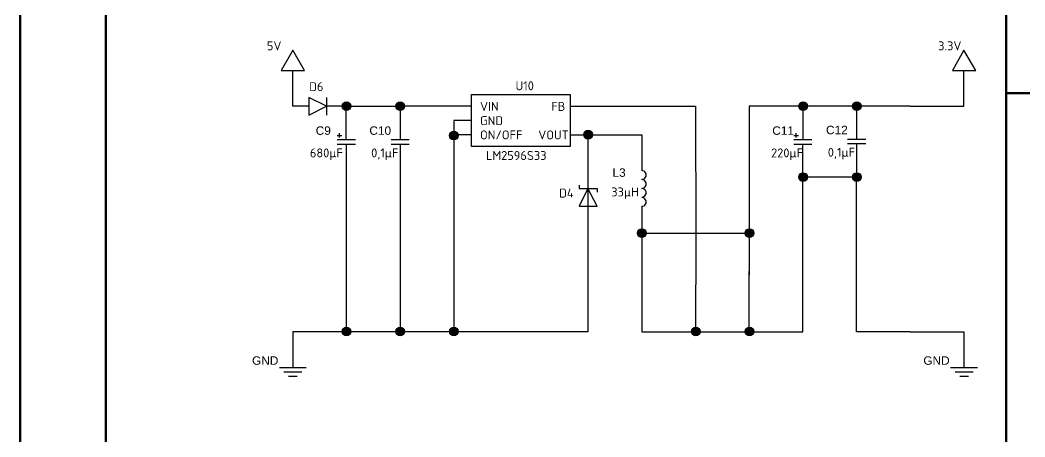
# Model space of a CAD drawing. Header units: inches. Extents: x 0 to 954, y 0 to 618.
# Drawn here: x 0 to 140.3, y 111.6 to 169.8 of the extents above; entities that cross this region are included whole.
import ezdxf

# ---------------------------------------------------------------- set-up
doc = ezdxf.new("R2010")
doc.units = ezdxf.units.IN
doc.header["$MEASUREMENT"] = 0
for name, color, linetype in [('PDF_Geometry', 7, 'Continuous'), ('PDF_Solid Fills', 7, 'Continuous'), ('PDF_Text', 7, 'Continuous')]:
    doc.layers.add(name, color=color, linetype=linetype)
doc.styles.add('PDF Arial', font='arial.ttf')
doc.styles.add('PDF ISOCPEUR', font='isocpeur.ttf')

msp = doc.modelspace()

# ---------------------------------------------------------------- linework, layer by layer
msp.add_line((42.8, 159.03), (42.8, 156.53))
at = {"layer": 'PDF_Geometry', "lineweight": 50}
for p, q in [((137.7, 109.93), (137.7, 291.94)), ((137.7, 159.64), (414.97, 159.64))]:
    msp.add_line(p, q, dxfattribs=at)
at = {"layer": 'PDF_Geometry', "lineweight": 25}
for p, q in [((116.8, 126.28), (116.8, 147.87)), ((124.29, 126.28), (116.8, 126.28))]:
    msp.add_line(p, q, dxfattribs=at)
at = {"layer": 'PDF_Geometry', "lineweight": 50}
for points in [[(0, 0), (419.96, 0), (419.96, 296.94), (0, 296.94)], [(11.98, 5), (414.97, 5), (414.97, 291.94), (11.98, 291.94)]]:
    msp.add_lwpolyline(points, close=True, dxfattribs=at)
at = {"layer": 'PDF_Geometry', "lineweight": 25}
for points in [[(36.45, 162.77), (39.71, 162.77), (38.06, 165.61)], [(130.18, 162.77), (133.44, 162.77), (131.79, 165.61)], [(40.3, 159.03), (40.3, 156.53), (42.8, 157.8)], [(63.04, 159.43), (76.8, 159.43), (76.8, 152.15), (63.04, 152.15)], [(78.07, 143.81), (80.56, 143.81), (79.29, 146.3)]]:
    msp.add_lwpolyline(points, close=True, dxfattribs=at)
for points in [[(38.06, 157.78), (38.06, 160.27), (38.06, 162.77)], [(124.29, 157.78), (131.79, 157.78), (131.79, 160.27), (131.79, 162.77)], [(40.3, 157.78), (38.06, 157.78)], [(45.55, 157.78), (42.76, 157.78)], [(45.55, 153.12), (45.55, 155.28), (45.55, 157.78), (53.05, 157.78), (53.05, 155.28), (53.05, 153.12)], [(63.04, 157.78), (60.54, 157.78), (53.05, 157.78)], [(76.8, 157.78), (79.29, 157.78), (81.79, 157.78), (91.78, 157.78), (94.32, 157.78), (94.34, 139.45)], [(124.29, 157.78), (124.29, 157.78), (124.29, 157.78), (101.82, 157.78), (101.82, 140.04)], [(109.31, 157.78), (109.31, 155.28), (109.31, 153.12)], [(116.8, 157.78), (116.8, 155.36), (116.8, 153.2)], [(63.04, 155.79), (60.54, 155.79), (60.54, 147.79), (60.54, 126.28)], [(76.8, 153.8), (79.29, 153.8), (79.29, 147.53), (79.29, 146.3), (79.29, 142.54), (79.29, 140.04), (79.29, 126.28), (38.06, 126.28)], [(44.28, 153.71), (44.92, 153.71)], [(44.28, 153.12), (46.82, 153.12)], [(44.62, 153.42), (44.62, 154.05)], [(51.82, 153.12), (54.32, 153.12)], [(63.04, 153.8), (60.54, 153.8)], [(79.29, 153.8), (86.79, 153.8), (86.79, 151.3), (86.79, 148.8)], [(108.04, 153.71), (108.67, 153.71)], [(108.04, 153.12), (110.54, 153.12)], [(108.38, 153.42), (108.38, 154.05)], [(115.53, 153.2), (118.07, 153.2)], [(44.28, 152.49), (46.82, 152.49)], [(45.55, 152.49), (45.55, 150.28), (45.55, 147.79), (45.55, 126.28)], [(51.82, 152.49), (54.32, 152.49)], [(53.05, 152.49), (53.05, 150.28), (53.05, 147.79), (53.05, 126.28)], [(108.04, 152.49), (110.54, 152.49)], [(116.8, 152.57), (116.8, 150.37), (116.8, 147.87), (109.31, 147.87)], [(109.31, 131.28), (109.31, 138.77), (109.31, 150.28), (109.31, 152.49)], [(115.53, 152.57), (118.07, 152.57)], [(78.07, 146.77), (78.07, 146.3), (80.56, 146.3), (80.56, 145.8)], [(86.79, 143.81), (86.79, 141.31), (86.79, 138.77), (86.79, 131.28)], [(86.79, 140.04), (101.82, 140.04), (101.82, 137.54), (101.82, 134.17)], [(94.34, 139.45), (94.32, 126.28)], [(86.79, 131.28), (86.79, 128.78), (86.79, 126.28), (101.82, 126.28), (101.82, 132.55), (101.82, 134.75)], [(101.82, 126.28), (109.31, 126.28), (109.31, 128.78), (109.31, 131.28)], [(38.06, 126.28), (38.06, 123.78), (38.06, 121.28)], [(124.29, 126.28), (131.79, 126.28), (131.79, 123.78), (131.79, 121.28)], [(36.2, 121.28), (39.96, 121.28)], [(129.93, 121.28), (133.69, 121.28)], [(36.83, 120.65), (39.33, 120.65)], [(37.47, 120.06), (38.69, 120.06)], [(130.56, 120.65), (133.06, 120.65)], [(131.2, 120.06), (132.42, 120.06)]]:
    msp.add_lwpolyline(points, dxfattribs=at)
at = {"layer": 'PDF_Geometry', "lineweight": 0}
for points in [[(79.29, 154.39), (79.21, 154.39), (79.29, 154.39)], [(60.54, 154.26), (60.45, 154.26), (60.54, 154.26)]]:
    msp.add_lwpolyline(points, dxfattribs=at)
at = {"layer": 'PDF_Geometry', "lineweight": 25}
msp.add_lwpolyline([(86.81, 145.08, 1.000005), (86.81, 146.3, 1.000005), (86.81, 147.53)], format="xyb", dxfattribs=at)
for centre in [(45.57, 157.8), (53.07, 157.8), (109.33, 157.8), (116.82, 157.8), (79.31, 153.82), (60.56, 153.69), (109.33, 147.89), (116.82, 147.89), (86.81, 140.06), (101.84, 140.06), (45.57, 126.3), (53.07, 126.3), (60.56, 126.3), (94.34, 126.3), (101.84, 126.3)]:
    msp.add_circle(centre, 0.614, dxfattribs=at)
for centre in [(86.81, 148.19), (86.81, 144.42)]:
    msp.add_arc(centre, 0.614, 269.9997, 90.0003, dxfattribs=at)
at = {"layer": 'PDF_Solid Fills', "transparency": 33554559}
for points in [[(44.96, 157.99), (45.55, 157.9), (44.92, 157.9)], [(45.55, 157.9), (44.92, 157.9), (45.55, 157.78)], [(44.92, 157.9), (45.55, 157.78), (44.92, 157.78)], [(46.19, 157.78), (44.92, 157.78), (46.19, 157.69)], [(44.92, 157.78), (46.19, 157.69), (44.92, 157.69)], [(46.19, 157.69), (44.92, 157.69), (46.14, 157.57)], [(44.92, 157.69), (46.14, 157.57), (44.96, 157.57)], [(45, 158.12), (45.55, 157.99), (44.96, 157.99)], [(45.55, 157.99), (44.96, 157.99), (45.55, 157.9)], [(46.14, 157.57), (44.96, 157.57), (46.1, 157.44)], [(44.96, 157.57), (46.1, 157.44), (45, 157.44)], [(45.09, 158.2), (45.55, 158.12), (45, 158.12)], [(45.55, 158.12), (45, 158.12), (45.55, 157.99)], [(46.1, 157.44), (45, 157.44), (46.02, 157.35)], [(45, 157.44), (46.02, 157.35), (45.09, 157.35)], [(45.17, 158.29), (45.55, 158.2), (45.09, 158.2)], [(45.55, 158.2), (45.09, 158.2), (45.55, 158.12)], [(46.02, 157.35), (45.09, 157.35), (45.93, 157.27)], [(45.09, 157.35), (45.93, 157.27), (45.17, 157.27)], [(45.26, 158.33), (45.55, 158.29), (45.17, 158.29)], [(45.55, 158.29), (45.17, 158.29), (45.55, 158.2)], [(45.93, 157.27), (45.17, 157.27), (45.85, 157.23)], [(45.17, 157.27), (45.85, 157.23), (45.26, 157.23)], [(45.34, 158.37), (45.55, 158.33), (45.26, 158.33)], [(45.55, 158.33), (45.26, 158.33), (45.55, 158.29)], [(45.85, 157.23), (45.26, 157.23), (45.72, 157.18)], [(45.26, 157.23), (45.72, 157.18), (45.38, 157.18)], [(45.43, 158.41), (45.55, 158.37), (45.34, 158.37)], [(45.55, 158.37), (45.34, 158.37), (45.55, 158.33)], [(45.72, 157.18), (45.38, 157.18), (45.59, 157.18)], [(45.38, 157.18), (45.59, 157.18), (45.51, 157.18)], [(45.55, 158.41), (45.43, 158.41), (45.43, 158.41)], [(45.55, 158.41), (45.43, 158.41), (45.55, 158.37)], [(45.55, 158.41), (45.68, 158.41), (45.68, 158.41)], [(45.68, 158.41), (45.55, 158.41), (45.76, 158.37)], [(45.55, 158.41), (45.76, 158.37), (45.55, 158.37)], [(45.76, 158.37), (45.55, 158.37), (45.85, 158.33)], [(45.55, 158.37), (45.85, 158.33), (45.55, 158.33)], [(45.85, 158.33), (45.55, 158.33), (45.93, 158.29)], [(45.55, 158.33), (45.93, 158.29), (45.55, 158.29)], [(45.93, 158.29), (45.55, 158.29), (46.02, 158.2)], [(45.55, 158.29), (46.02, 158.2), (45.55, 158.2)], [(46.02, 158.2), (45.55, 158.2), (46.1, 158.12)], [(45.55, 158.2), (46.1, 158.12), (45.55, 158.12)], [(46.1, 158.12), (45.55, 158.12), (46.14, 157.99)], [(45.55, 158.12), (46.14, 157.99), (45.55, 157.99)], [(46.14, 157.99), (45.55, 157.99), (46.19, 157.9)], [(45.55, 157.99), (46.19, 157.9), (45.55, 157.9)], [(46.19, 157.9), (45.55, 157.9), (46.19, 157.78)], [(45.55, 157.9), (46.19, 157.78), (45.55, 157.78)], [(52.45, 157.9), (53.05, 157.78), (52.41, 157.78)], [(53.68, 157.78), (52.41, 157.78), (53.68, 157.69)], [(52.41, 157.78), (53.68, 157.69), (52.45, 157.69)], [(52.5, 158.12), (53.05, 157.99), (52.45, 157.99)], [(53.05, 157.99), (52.45, 157.99), (53.05, 157.9)], [(52.45, 157.99), (53.05, 157.9), (52.45, 157.9)], [(53.05, 157.9), (52.45, 157.9), (53.05, 157.78)], [(53.68, 157.69), (52.45, 157.69), (53.64, 157.57)], [(52.45, 157.69), (53.64, 157.57), (52.45, 157.57)], [(53.64, 157.57), (52.45, 157.57), (53.6, 157.44)], [(52.45, 157.57), (53.6, 157.44), (52.54, 157.44)], [(52.58, 158.2), (53.05, 158.12), (52.5, 158.12)], [(53.05, 158.12), (52.5, 158.12), (53.05, 157.99)], [(53.6, 157.44), (52.54, 157.44), (53.51, 157.35)], [(52.54, 157.44), (53.51, 157.35), (52.58, 157.35)], [(52.66, 158.29), (53.05, 158.2), (52.58, 158.2)], [(53.05, 158.2), (52.58, 158.2), (53.05, 158.12)], [(53.51, 157.35), (52.58, 157.35), (53.43, 157.27)], [(52.58, 157.35), (53.43, 157.27), (52.66, 157.27)], [(52.75, 158.33), (53.05, 158.29), (52.66, 158.29)], [(53.05, 158.29), (52.66, 158.29), (53.05, 158.2)], [(53.43, 157.27), (52.66, 157.27), (53.34, 157.23)], [(52.66, 157.27), (53.34, 157.23), (52.79, 157.23)], [(52.83, 158.37), (53.05, 158.33), (52.75, 158.33)], [(53.05, 158.33), (52.75, 158.33), (53.05, 158.29)], [(53.34, 157.23), (52.79, 157.23), (53.21, 157.18)], [(52.79, 157.23), (53.21, 157.18), (52.88, 157.18)], [(52.96, 158.41), (53.05, 158.37), (52.83, 158.37)], [(53.05, 158.37), (52.83, 158.37), (53.05, 158.33)], [(53.21, 157.18), (52.88, 157.18), (53.13, 157.18)], [(52.88, 157.18), (53.13, 157.18), (53, 157.18)], [(53.05, 158.41), (52.96, 158.41), (52.96, 158.41)], [(53.05, 158.41), (52.96, 158.41), (53.05, 158.37)], [(53.05, 158.41), (53.17, 158.41), (53.17, 158.41)], [(53.17, 158.41), (53.05, 158.41), (53.26, 158.37)], [(53.05, 158.41), (53.26, 158.37), (53.05, 158.37)], [(53.26, 158.37), (53.05, 158.37), (53.38, 158.33)], [(53.05, 158.37), (53.38, 158.33), (53.05, 158.33)], [(53.38, 158.33), (53.05, 158.33), (53.47, 158.29)], [(53.05, 158.33), (53.47, 158.29), (53.05, 158.29)], [(53.47, 158.29), (53.05, 158.29), (53.51, 158.2)], [(53.05, 158.29), (53.51, 158.2), (53.05, 158.2)], [(53.51, 158.2), (53.05, 158.2), (53.6, 158.12)], [(53.05, 158.2), (53.6, 158.12), (53.05, 158.12)], [(53.6, 158.12), (53.05, 158.12), (53.64, 157.99)], [(53.05, 158.12), (53.64, 157.99), (53.05, 157.99)], [(53.64, 157.99), (53.05, 157.99), (53.68, 157.9)], [(53.05, 157.99), (53.68, 157.9), (53.05, 157.9)], [(53.68, 157.9), (53.05, 157.9), (53.68, 157.78)], [(53.05, 157.9), (53.68, 157.78), (53.05, 157.78)], [(108.72, 157.99), (109.31, 157.9), (108.67, 157.9)], [(109.31, 157.9), (108.67, 157.9), (109.31, 157.78)], [(108.67, 157.9), (109.31, 157.78), (108.67, 157.78)], [(109.94, 157.78), (108.67, 157.78), (109.9, 157.69)], [(108.67, 157.78), (109.9, 157.69), (108.67, 157.69)], [(109.9, 157.69), (108.67, 157.69), (109.9, 157.57)], [(108.67, 157.69), (109.9, 157.57), (108.72, 157.57)], [(108.76, 158.12), (109.31, 157.99), (108.72, 157.99)], [(109.31, 157.99), (108.72, 157.99), (109.31, 157.9)], [(109.9, 157.57), (108.72, 157.57), (109.82, 157.44)], [(108.72, 157.57), (109.82, 157.44), (108.76, 157.44)], [(108.84, 158.2), (109.31, 158.12), (108.76, 158.12)], [(109.31, 158.12), (108.76, 158.12), (109.31, 157.99)], [(109.82, 157.44), (108.76, 157.44), (109.77, 157.35)], [(108.76, 157.44), (109.77, 157.35), (108.84, 157.35)], [(108.89, 158.29), (109.31, 158.2), (108.84, 158.2)], [(109.31, 158.2), (108.84, 158.2), (109.31, 158.12)], [(109.77, 157.35), (108.84, 157.35), (109.69, 157.27)], [(108.84, 157.35), (109.69, 157.27), (108.93, 157.27)], [(108.97, 158.33), (109.31, 158.29), (108.89, 158.29)], [(109.31, 158.29), (108.89, 158.29), (109.31, 158.2)], [(109.69, 157.27), (108.93, 157.27), (109.56, 157.23)], [(108.93, 157.27), (109.56, 157.23), (109.01, 157.23)], [(109.1, 158.37), (109.31, 158.33), (108.97, 158.33)], [(109.31, 158.33), (108.97, 158.33), (109.31, 158.29)], [(109.56, 157.23), (109.01, 157.23), (109.48, 157.18)], [(109.01, 157.23), (109.48, 157.18), (109.14, 157.18)], [(109.18, 158.41), (109.31, 158.37), (109.1, 158.37)], [(109.31, 158.37), (109.1, 158.37), (109.31, 158.33)], [(109.48, 157.18), (109.14, 157.18), (109.35, 157.18)], [(109.14, 157.18), (109.35, 157.18), (109.22, 157.18)], [(109.31, 158.41), (109.18, 158.41), (109.18, 158.41)], [(109.31, 158.41), (109.18, 158.41), (109.31, 158.37)], [(109.31, 158.41), (109.39, 158.41), (109.39, 158.41)], [(109.39, 158.41), (109.31, 158.41), (109.52, 158.37)], [(109.31, 158.41), (109.52, 158.37), (109.31, 158.37)], [(109.52, 158.37), (109.31, 158.37), (109.6, 158.33)], [(109.31, 158.37), (109.6, 158.33), (109.31, 158.33)], [(109.6, 158.33), (109.31, 158.33), (109.69, 158.29)], [(109.31, 158.33), (109.69, 158.29), (109.31, 158.29)], [(109.69, 158.29), (109.31, 158.29), (109.77, 158.2)], [(109.31, 158.29), (109.77, 158.2), (109.31, 158.2)], [(109.77, 158.2), (109.31, 158.2), (109.86, 158.12)], [(109.31, 158.2), (109.86, 158.12), (109.31, 158.12)], [(109.86, 158.12), (109.31, 158.12), (109.9, 157.99)], [(109.31, 158.12), (109.9, 157.99), (109.31, 157.99)], [(109.9, 157.99), (109.31, 157.99), (109.9, 157.9)], [(109.31, 157.99), (109.9, 157.9), (109.31, 157.9)], [(109.9, 157.9), (109.31, 157.9), (109.94, 157.78)], [(109.31, 157.9), (109.94, 157.78), (109.31, 157.78)], [(116.21, 157.99), (116.8, 157.9), (116.17, 157.9)], [(116.8, 157.9), (116.17, 157.9), (116.8, 157.78)], [(116.17, 157.9), (116.8, 157.78), (116.17, 157.78)], [(117.44, 157.78), (116.17, 157.78), (117.44, 157.69)], [(116.17, 157.78), (117.44, 157.69), (116.21, 157.69)], [(116.25, 158.12), (116.8, 157.99), (116.21, 157.99)], [(116.8, 157.99), (116.21, 157.99), (116.8, 157.9)], [(117.44, 157.69), (116.21, 157.69), (117.39, 157.57)], [(116.21, 157.69), (117.39, 157.57), (116.21, 157.57)], [(117.39, 157.57), (116.21, 157.57), (117.35, 157.44)], [(116.21, 157.57), (117.35, 157.44), (116.25, 157.44)], [(116.34, 158.2), (116.8, 158.12), (116.25, 158.12)], [(116.8, 158.12), (116.25, 158.12), (116.8, 157.99)], [(117.35, 157.44), (116.25, 157.44), (117.27, 157.35)], [(116.25, 157.44), (117.27, 157.35), (116.34, 157.35)], [(116.42, 158.29), (116.8, 158.2), (116.34, 158.2)], [(116.8, 158.2), (116.34, 158.2), (116.8, 158.12)], [(117.27, 157.35), (116.34, 157.35), (117.18, 157.27)], [(116.34, 157.35), (117.18, 157.27), (116.42, 157.27)], [(116.51, 158.33), (116.8, 158.29), (116.42, 158.29)], [(116.8, 158.29), (116.42, 158.29), (116.8, 158.2)], [(117.18, 157.27), (116.42, 157.27), (117.1, 157.23)], [(116.42, 157.27), (117.1, 157.23), (116.51, 157.23)], [(116.59, 158.37), (116.8, 158.33), (116.51, 158.33)], [(116.8, 158.33), (116.51, 158.33), (116.8, 158.29)], [(117.1, 157.23), (116.51, 157.23), (116.97, 157.18)], [(116.51, 157.23), (116.97, 157.18), (116.63, 157.18)], [(116.67, 158.41), (116.8, 158.37), (116.59, 158.37)], [(116.8, 158.37), (116.59, 158.37), (116.8, 158.33)], [(116.97, 157.18), (116.63, 157.18), (116.84, 157.18)], [(116.63, 157.18), (116.84, 157.18), (116.76, 157.18)], [(116.8, 158.41), (116.67, 158.41), (116.67, 158.41)], [(116.8, 158.41), (116.67, 158.41), (116.8, 158.37)], [(116.8, 158.41), (116.93, 158.41), (116.93, 158.41)], [(116.93, 158.41), (116.8, 158.41), (117.01, 158.37)], [(116.8, 158.41), (117.01, 158.37), (116.8, 158.37)], [(117.01, 158.37), (116.8, 158.37), (117.1, 158.33)], [(116.8, 158.37), (117.1, 158.33), (116.8, 158.33)], [(117.1, 158.33), (116.8, 158.33), (117.23, 158.29)], [(116.8, 158.33), (117.23, 158.29), (116.8, 158.29)], [(117.23, 158.29), (116.8, 158.29), (117.27, 158.2)], [(116.8, 158.29), (117.27, 158.2), (116.8, 158.2)], [(117.27, 158.2), (116.8, 158.2), (117.35, 158.12)], [(116.8, 158.2), (117.35, 158.12), (116.8, 158.12)], [(117.35, 158.12), (116.8, 158.12), (117.39, 157.99)], [(116.8, 158.12), (117.39, 157.99), (116.8, 157.99)], [(117.39, 157.99), (116.8, 157.99), (117.44, 157.9)], [(116.8, 157.99), (117.44, 157.9), (116.8, 157.9)], [(117.44, 157.9), (116.8, 157.9), (117.44, 157.78)], [(116.8, 157.9), (117.44, 157.78), (116.8, 157.78)], [(79, 154.35), (79.29, 154.26), (78.91, 154.26)], [(79.08, 154.39), (79.29, 154.35), (79, 154.35)], [(79.29, 154.35), (79, 154.35), (79.29, 154.26)], [(79.21, 154.39), (79.29, 154.39), (79.08, 154.39)], [(79.29, 154.39), (79.08, 154.39), (79.29, 154.35)], [(79.29, 154.43), (79.29, 154.39), (79.21, 154.39)], [(79.42, 154.39), (79.29, 154.43), (79.29, 154.39)], [(79.5, 154.39), (79.5, 154.39), (79.29, 154.39)], [(79.5, 154.39), (79.29, 154.39), (79.42, 154.39)], [(79.5, 154.39), (79.29, 154.39), (79.63, 154.35)], [(79.29, 154.39), (79.63, 154.35), (79.29, 154.35)], [(79.63, 154.35), (79.29, 154.35), (79.72, 154.26)], [(79.29, 154.35), (79.72, 154.26), (79.29, 154.26)], [(60.03, 153.97), (60.54, 153.88), (59.95, 153.88)], [(60.54, 153.88), (59.95, 153.88), (60.54, 153.76)], [(59.95, 153.88), (60.54, 153.76), (59.95, 153.76)], [(60.54, 153.76), (59.95, 153.76), (60.54, 153.67)], [(59.95, 153.76), (60.54, 153.67), (59.95, 153.67)], [(61.17, 153.67), (59.95, 153.67), (61.17, 153.54)], [(59.95, 153.67), (61.17, 153.54), (59.95, 153.54)], [(61.17, 153.54), (59.95, 153.54), (61.13, 153.42)], [(59.95, 153.54), (61.13, 153.42), (59.99, 153.42)], [(61.13, 153.42), (59.99, 153.42), (61.09, 153.33)], [(59.99, 153.42), (61.09, 153.33), (60.03, 153.33)], [(60.07, 154.05), (60.54, 153.97), (60.03, 153.97)], [(60.54, 153.97), (60.03, 153.97), (60.54, 153.88)], [(61.09, 153.33), (60.03, 153.33), (61, 153.25)], [(60.03, 153.33), (61, 153.25), (60.07, 153.25)], [(60.16, 154.14), (60.54, 154.05), (60.07, 154.05)], [(60.54, 154.05), (60.07, 154.05), (60.54, 153.97)], [(61, 153.25), (60.07, 153.25), (60.92, 153.16)], [(60.07, 153.25), (60.92, 153.16), (60.16, 153.16)], [(60.24, 154.18), (60.54, 154.14), (60.16, 154.14)], [(60.54, 154.14), (60.16, 154.14), (60.54, 154.05)], [(60.92, 153.16), (60.16, 153.16), (60.84, 153.12)], [(60.16, 153.16), (60.84, 153.12), (60.28, 153.12)], [(60.33, 154.26), (60.54, 154.18), (60.24, 154.18)], [(60.54, 154.18), (60.24, 154.18), (60.54, 154.14)], [(60.84, 153.12), (60.28, 153.12), (60.71, 153.08)], [(60.28, 153.12), (60.71, 153.08), (60.37, 153.08)], [(60.45, 154.26), (60.54, 154.26), (60.33, 154.26)], [(60.54, 154.26), (60.33, 154.26), (60.54, 154.18)], [(60.71, 153.08), (60.37, 153.08), (60.62, 153.04)], [(60.37, 153.08), (60.62, 153.04), (60.5, 153.04)], [(60.54, 154.26), (60.45, 154.26), (60.45, 154.26)], [(60.54, 154.26), (60.67, 154.26), (60.67, 154.26)], [(60.75, 154.26), (60.75, 154.26), (60.54, 154.26)], [(60.75, 154.26), (60.54, 154.26), (60.67, 154.26)], [(60.75, 154.26), (60.54, 154.26), (60.88, 154.18)], [(60.54, 154.26), (60.88, 154.18), (60.54, 154.18)], [(60.88, 154.18), (60.54, 154.18), (60.96, 154.14)], [(60.54, 154.18), (60.96, 154.14), (60.54, 154.14)], [(60.96, 154.14), (60.54, 154.14), (61.05, 154.05)], [(60.54, 154.14), (61.05, 154.05), (60.54, 154.05)], [(61.05, 154.05), (60.54, 154.05), (61.09, 153.97)], [(60.54, 154.05), (61.09, 153.97), (60.54, 153.97)], [(61.09, 153.97), (60.54, 153.97), (61.13, 153.88)], [(60.54, 153.97), (61.13, 153.88), (60.54, 153.88)], [(61.13, 153.88), (60.54, 153.88), (61.17, 153.76)], [(60.54, 153.88), (61.17, 153.76), (60.54, 153.76)], [(61.17, 153.76), (60.54, 153.76), (61.17, 153.67)], [(60.54, 153.76), (61.17, 153.67), (60.54, 153.67)], [(78.7, 153.88), (79.29, 153.8), (78.66, 153.8)], [(79.93, 153.8), (78.66, 153.8), (79.93, 153.67)], [(78.66, 153.8), (79.93, 153.67), (78.7, 153.67)], [(78.74, 154.09), (79.29, 154.01), (78.7, 154.01)], [(79.29, 154.01), (78.7, 154.01), (79.29, 153.88)], [(78.7, 154.01), (79.29, 153.88), (78.7, 153.88)], [(79.29, 153.88), (78.7, 153.88), (79.29, 153.8)], [(79.93, 153.67), (78.7, 153.67), (79.89, 153.54)], [(78.7, 153.67), (79.89, 153.54), (78.7, 153.54)], [(79.89, 153.54), (78.7, 153.54), (79.84, 153.46)], [(78.7, 153.54), (79.84, 153.46), (78.79, 153.46)], [(78.83, 154.18), (79.29, 154.09), (78.74, 154.09)], [(79.29, 154.09), (78.74, 154.09), (79.29, 154.01)], [(79.84, 153.46), (78.79, 153.46), (79.76, 153.37)], [(78.79, 153.46), (79.76, 153.37), (78.83, 153.37)], [(78.91, 154.26), (79.29, 154.18), (78.83, 154.18)], [(79.29, 154.18), (78.83, 154.18), (79.29, 154.09)], [(79.76, 153.37), (78.83, 153.37), (79.67, 153.29)], [(78.83, 153.37), (79.67, 153.29), (78.91, 153.29)], [(79.29, 154.26), (78.91, 154.26), (79.29, 154.18)], [(79.67, 153.29), (78.91, 153.29), (79.59, 153.25)], [(78.91, 153.29), (79.59, 153.25), (79.04, 153.25)], [(79.59, 153.25), (79.04, 153.25), (79.46, 153.2)], [(79.04, 153.25), (79.46, 153.2), (79.12, 153.2)], [(79.46, 153.2), (79.12, 153.2), (79.38, 153.16)], [(79.12, 153.2), (79.38, 153.16), (79.25, 153.16)], [(79.72, 154.26), (79.29, 154.26), (79.8, 154.18)], [(79.29, 154.26), (79.8, 154.18), (79.29, 154.18)], [(79.8, 154.18), (79.29, 154.18), (79.84, 154.09)], [(79.29, 154.18), (79.84, 154.09), (79.29, 154.09)], [(79.84, 154.09), (79.29, 154.09), (79.89, 154.01)], [(79.29, 154.09), (79.89, 154.01), (79.29, 154.01)], [(79.89, 154.01), (79.29, 154.01), (79.93, 153.88)], [(79.29, 154.01), (79.93, 153.88), (79.29, 153.88)], [(79.93, 153.88), (79.29, 153.88), (79.93, 153.8)], [(79.29, 153.88), (79.93, 153.8), (79.29, 153.8)], [(108.72, 148.08), (109.31, 148), (108.67, 148)], [(109.31, 148), (108.67, 148), (109.31, 147.87)], [(108.67, 148), (109.31, 147.87), (108.67, 147.87)], [(109.94, 147.87), (108.67, 147.87), (109.9, 147.74)], [(108.67, 147.87), (109.9, 147.74), (108.67, 147.74)], [(109.9, 147.74), (108.67, 147.74), (109.9, 147.66)], [(108.67, 147.74), (109.9, 147.66), (108.72, 147.66)], [(108.76, 148.17), (109.31, 148.08), (108.72, 148.08)], [(109.31, 148.08), (108.72, 148.08), (109.31, 148)], [(109.9, 147.66), (108.72, 147.66), (109.82, 147.53)], [(108.72, 147.66), (109.82, 147.53), (108.76, 147.53)], [(108.84, 148.29), (109.31, 148.17), (108.76, 148.17)], [(109.31, 148.17), (108.76, 148.17), (109.31, 148.08)], [(109.82, 147.53), (108.76, 147.53), (109.77, 147.45)], [(108.76, 147.53), (109.77, 147.45), (108.84, 147.45)], [(108.89, 148.34), (109.31, 148.29), (108.84, 148.29)], [(109.31, 148.29), (108.84, 148.29), (109.31, 148.17)], [(109.77, 147.45), (108.84, 147.45), (109.69, 147.36)], [(108.84, 147.45), (109.69, 147.36), (108.93, 147.36)], [(108.97, 148.42), (109.31, 148.34), (108.89, 148.34)], [(109.31, 148.34), (108.89, 148.34), (109.31, 148.29)], [(109.69, 147.36), (108.93, 147.36), (109.56, 147.32)], [(108.93, 147.36), (109.56, 147.32), (109.01, 147.32)], [(109.1, 148.46), (109.31, 148.42), (108.97, 148.42)], [(109.31, 148.42), (108.97, 148.42), (109.31, 148.34)], [(109.56, 147.32), (109.01, 147.32), (109.48, 147.28)], [(109.01, 147.32), (109.48, 147.28), (109.14, 147.28)], [(109.18, 148.51), (109.31, 148.46), (109.1, 148.46)], [(109.31, 148.46), (109.1, 148.46), (109.31, 148.42)], [(109.31, 148.51), (109.18, 148.51), (109.18, 148.51)], [(109.31, 148.51), (109.18, 148.51), (109.31, 148.46)], [(109.31, 148.51), (109.39, 148.51), (109.39, 148.51)], [(109.39, 148.51), (109.31, 148.51), (109.52, 148.46)], [(109.31, 148.51), (109.52, 148.46), (109.31, 148.46)], [(109.52, 148.46), (109.31, 148.46), (109.6, 148.42)], [(109.31, 148.46), (109.6, 148.42), (109.31, 148.42)], [(109.6, 148.42), (109.31, 148.42), (109.69, 148.34)], [(109.31, 148.42), (109.69, 148.34), (109.31, 148.34)], [(109.69, 148.34), (109.31, 148.34), (109.77, 148.29)], [(109.31, 148.34), (109.77, 148.29), (109.31, 148.29)], [(109.77, 148.29), (109.31, 148.29), (109.86, 148.17)], [(109.31, 148.29), (109.86, 148.17), (109.31, 148.17)], [(109.86, 148.17), (109.31, 148.17), (109.9, 148.08)], [(109.31, 148.17), (109.9, 148.08), (109.31, 148.08)], [(109.9, 148.08), (109.31, 148.08), (109.9, 148)], [(109.31, 148.08), (109.9, 148), (109.31, 148)], [(109.9, 148), (109.31, 148), (109.94, 147.87)], [(109.31, 148), (109.94, 147.87), (109.31, 147.87)], [(116.21, 148.08), (116.8, 148), (116.17, 148)], [(116.8, 148), (116.17, 148), (116.8, 147.87)], [(116.17, 148), (116.8, 147.87), (116.17, 147.87)], [(117.44, 147.87), (116.17, 147.87), (117.44, 147.74)], [(116.17, 147.87), (117.44, 147.74), (116.21, 147.74)], [(116.25, 148.17), (116.8, 148.08), (116.21, 148.08)], [(116.8, 148.08), (116.21, 148.08), (116.8, 148)], [(117.44, 147.74), (116.21, 147.74), (117.39, 147.66)], [(116.21, 147.74), (117.39, 147.66), (116.21, 147.66)], [(117.39, 147.66), (116.21, 147.66), (117.35, 147.53)], [(116.21, 147.66), (117.35, 147.53), (116.25, 147.53)], [(116.34, 148.29), (116.8, 148.17), (116.25, 148.17)], [(116.8, 148.17), (116.25, 148.17), (116.8, 148.08)], [(117.35, 147.53), (116.25, 147.53), (117.27, 147.45)], [(116.25, 147.53), (117.27, 147.45), (116.34, 147.45)], [(116.42, 148.34), (116.8, 148.29), (116.34, 148.29)], [(116.8, 148.29), (116.34, 148.29), (116.8, 148.17)], [(117.27, 147.45), (116.34, 147.45), (117.18, 147.36)], [(116.34, 147.45), (117.18, 147.36), (116.42, 147.36)], [(116.51, 148.42), (116.8, 148.34), (116.42, 148.34)], [(116.8, 148.34), (116.42, 148.34), (116.8, 148.29)], [(117.18, 147.36), (116.42, 147.36), (117.1, 147.32)], [(116.42, 147.36), (117.1, 147.32), (116.51, 147.32)], [(116.59, 148.46), (116.8, 148.42), (116.51, 148.42)], [(116.8, 148.42), (116.51, 148.42), (116.8, 148.34)], [(117.1, 147.32), (116.51, 147.32), (116.97, 147.28)], [(116.51, 147.32), (116.97, 147.28), (116.63, 147.28)], [(116.67, 148.51), (116.8, 148.46), (116.59, 148.46)], [(116.8, 148.46), (116.59, 148.46), (116.8, 148.42)], [(116.8, 148.51), (116.67, 148.51), (116.67, 148.51)], [(116.8, 148.51), (116.67, 148.51), (116.8, 148.46)], [(116.8, 148.51), (116.93, 148.51), (116.93, 148.51)], [(116.93, 148.51), (116.8, 148.51), (117.01, 148.46)], [(116.8, 148.51), (117.01, 148.46), (116.8, 148.46)], [(117.01, 148.46), (116.8, 148.46), (117.1, 148.42)], [(116.8, 148.46), (117.1, 148.42), (116.8, 148.42)], [(117.1, 148.42), (116.8, 148.42), (117.23, 148.34)], [(116.8, 148.42), (117.23, 148.34), (116.8, 148.34)], [(117.23, 148.34), (116.8, 148.34), (117.27, 148.29)], [(116.8, 148.34), (117.27, 148.29), (116.8, 148.29)], [(117.27, 148.29), (116.8, 148.29), (117.35, 148.17)], [(116.8, 148.29), (117.35, 148.17), (116.8, 148.17)], [(117.35, 148.17), (116.8, 148.17), (117.39, 148.08)], [(116.8, 148.17), (117.39, 148.08), (116.8, 148.08)], [(117.39, 148.08), (116.8, 148.08), (117.44, 148)], [(116.8, 148.08), (117.44, 148), (116.8, 148)], [(117.44, 148), (116.8, 148), (117.44, 147.87)], [(116.8, 148), (117.44, 147.87), (116.8, 147.87)], [(109.48, 147.28), (109.14, 147.28), (109.35, 147.24)], [(109.14, 147.28), (109.35, 147.24), (109.22, 147.24)], [(116.97, 147.28), (116.63, 147.28), (116.84, 147.24)], [(116.63, 147.28), (116.84, 147.24), (116.76, 147.24)], [(86.28, 140.34), (86.79, 140.25), (86.24, 140.25)], [(86.32, 140.42), (86.79, 140.34), (86.28, 140.34)], [(86.79, 140.34), (86.28, 140.34), (86.79, 140.25)], [(86.41, 140.5), (86.79, 140.42), (86.32, 140.42)], [(86.79, 140.42), (86.32, 140.42), (86.79, 140.34)], [(86.49, 140.59), (86.79, 140.5), (86.41, 140.5)], [(86.79, 140.5), (86.41, 140.5), (86.79, 140.42)], [(86.57, 140.63), (86.79, 140.59), (86.49, 140.59)], [(86.79, 140.59), (86.49, 140.59), (86.79, 140.5)], [(86.7, 140.67), (86.79, 140.63), (86.57, 140.63)], [(86.79, 140.63), (86.57, 140.63), (86.79, 140.59)], [(86.79, 140.67), (86.7, 140.67), (86.7, 140.67)], [(86.79, 140.67), (86.7, 140.67), (86.79, 140.63)], [(86.79, 140.67), (86.91, 140.67), (86.91, 140.67)], [(86.91, 140.67), (86.79, 140.67), (87, 140.63)], [(86.79, 140.67), (87, 140.63), (86.79, 140.63)], [(87, 140.63), (86.79, 140.63), (87.13, 140.59)], [(86.79, 140.63), (87.13, 140.59), (86.79, 140.59)], [(87.13, 140.59), (86.79, 140.59), (87.21, 140.5)], [(86.79, 140.59), (87.21, 140.5), (86.79, 140.5)], [(87.21, 140.5), (86.79, 140.5), (87.29, 140.42)], [(86.79, 140.5), (87.29, 140.42), (86.79, 140.42)], [(87.29, 140.42), (86.79, 140.42), (87.34, 140.34)], [(86.79, 140.42), (87.34, 140.34), (86.79, 140.34)], [(87.34, 140.34), (86.79, 140.34), (87.38, 140.25)], [(86.79, 140.34), (87.38, 140.25), (86.79, 140.25)], [(101.26, 140.34), (101.82, 140.25), (101.22, 140.25)], [(101.31, 140.42), (101.82, 140.34), (101.26, 140.34)], [(101.82, 140.34), (101.26, 140.34), (101.82, 140.25)], [(101.39, 140.5), (101.82, 140.42), (101.31, 140.42)], [(101.82, 140.42), (101.31, 140.42), (101.82, 140.34)], [(101.48, 140.59), (101.82, 140.5), (101.39, 140.5)], [(101.82, 140.5), (101.39, 140.5), (101.82, 140.42)], [(101.6, 140.63), (101.82, 140.59), (101.48, 140.59)], [(101.82, 140.59), (101.48, 140.59), (101.82, 140.5)], [(101.69, 140.67), (101.82, 140.63), (101.6, 140.63)], [(101.82, 140.63), (101.6, 140.63), (101.82, 140.59)], [(101.82, 140.67), (101.69, 140.67), (101.69, 140.67)], [(101.82, 140.67), (101.69, 140.67), (101.82, 140.63)], [(101.82, 140.67), (101.9, 140.67), (101.9, 140.67)], [(101.9, 140.67), (101.82, 140.67), (102.03, 140.63)], [(101.82, 140.67), (102.03, 140.63), (101.82, 140.63)], [(102.03, 140.63), (101.82, 140.63), (102.11, 140.59)], [(101.82, 140.63), (102.11, 140.59), (101.82, 140.59)], [(102.11, 140.59), (101.82, 140.59), (102.2, 140.5)], [(101.82, 140.59), (102.2, 140.5), (101.82, 140.5)], [(102.2, 140.5), (101.82, 140.5), (102.28, 140.42)], [(101.82, 140.5), (102.28, 140.42), (101.82, 140.42)], [(102.28, 140.42), (101.82, 140.42), (102.32, 140.34)], [(101.82, 140.42), (102.32, 140.34), (101.82, 140.34)], [(102.32, 140.34), (101.82, 140.34), (102.41, 140.25)], [(101.82, 140.34), (102.41, 140.25), (101.82, 140.25)], [(86.24, 140.25), (86.79, 140.17), (86.19, 140.17)], [(86.79, 140.17), (86.19, 140.17), (86.79, 140.04)], [(86.19, 140.17), (86.79, 140.04), (86.19, 140.04)], [(87.42, 140.04), (86.19, 140.04), (87.42, 139.91)], [(86.19, 140.04), (87.42, 139.91), (86.19, 139.91)], [(87.42, 139.91), (86.19, 139.91), (87.38, 139.83)], [(86.19, 139.91), (87.38, 139.83), (86.24, 139.83)], [(86.79, 140.25), (86.24, 140.25), (86.79, 140.17)], [(87.38, 139.83), (86.24, 139.83), (87.34, 139.7)], [(86.24, 139.83), (87.34, 139.7), (86.28, 139.7)], [(87.34, 139.7), (86.28, 139.7), (87.25, 139.62)], [(86.28, 139.7), (87.25, 139.62), (86.32, 139.62)], [(87.25, 139.62), (86.32, 139.62), (87.17, 139.53)], [(86.32, 139.62), (87.17, 139.53), (86.41, 139.53)], [(87.17, 139.53), (86.41, 139.53), (87.08, 139.49)], [(86.41, 139.53), (87.08, 139.49), (86.53, 139.49)], [(87.08, 139.49), (86.53, 139.49), (86.96, 139.45)], [(86.53, 139.49), (86.96, 139.45), (86.62, 139.45)], [(86.96, 139.45), (86.62, 139.45), (86.87, 139.4)], [(86.62, 139.45), (86.87, 139.4), (86.74, 139.4)], [(87.38, 140.25), (86.79, 140.25), (87.42, 140.17)], [(86.79, 140.25), (87.42, 140.17), (86.79, 140.17)], [(87.42, 140.17), (86.79, 140.17), (87.42, 140.04)], [(86.79, 140.17), (87.42, 140.04), (86.79, 140.04)], [(101.22, 140.25), (101.82, 140.17), (101.18, 140.17)], [(101.82, 140.17), (101.18, 140.17), (101.82, 140.04)], [(101.18, 140.17), (101.82, 140.04), (101.18, 140.04)], [(102.41, 140.04), (101.18, 140.04), (102.41, 139.91)], [(101.18, 140.04), (102.41, 139.91), (101.18, 139.91)], [(102.41, 139.91), (101.18, 139.91), (102.37, 139.83)], [(101.18, 139.91), (102.37, 139.83), (101.22, 139.83)], [(101.82, 140.25), (101.22, 140.25), (101.82, 140.17)], [(102.37, 139.83), (101.22, 139.83), (102.32, 139.7)], [(101.22, 139.83), (102.32, 139.7), (101.26, 139.7)], [(102.32, 139.7), (101.26, 139.7), (102.28, 139.62)], [(101.26, 139.7), (102.28, 139.62), (101.35, 139.62)], [(102.28, 139.62), (101.35, 139.62), (102.2, 139.53)], [(101.35, 139.62), (102.2, 139.53), (101.43, 139.53)], [(102.2, 139.53), (101.43, 139.53), (102.07, 139.49)], [(101.43, 139.53), (102.07, 139.49), (101.52, 139.49)], [(102.07, 139.49), (101.52, 139.49), (101.98, 139.45)], [(101.52, 139.49), (101.98, 139.45), (101.65, 139.45)], [(101.98, 139.45), (101.65, 139.45), (101.86, 139.4)], [(101.65, 139.45), (101.86, 139.4), (101.73, 139.4)], [(102.41, 140.25), (101.82, 140.25), (102.41, 140.17)], [(101.82, 140.25), (102.41, 140.17), (101.82, 140.17)], [(102.41, 140.17), (101.82, 140.17), (102.41, 140.04)], [(101.82, 140.17), (102.41, 140.04), (101.82, 140.04)], [(44.96, 126.49), (45.55, 126.41), (44.92, 126.41)], [(45.55, 126.41), (44.92, 126.41), (45.55, 126.28)], [(44.92, 126.41), (45.55, 126.28), (44.92, 126.28)], [(46.19, 126.28), (44.92, 126.28), (46.19, 126.2)], [(44.92, 126.28), (46.19, 126.2), (44.92, 126.2)], [(45, 126.62), (45.55, 126.49), (44.96, 126.49)], [(45.55, 126.49), (44.96, 126.49), (45.55, 126.41)], [(45.09, 126.7), (45.55, 126.62), (45, 126.62)], [(45.55, 126.62), (45, 126.62), (45.55, 126.49)], [(45.17, 126.79), (45.55, 126.7), (45.09, 126.7)], [(45.55, 126.7), (45.09, 126.7), (45.55, 126.62)], [(45.26, 126.83), (45.55, 126.79), (45.17, 126.79)], [(45.55, 126.79), (45.17, 126.79), (45.55, 126.7)], [(45.34, 126.87), (45.55, 126.83), (45.26, 126.83)], [(45.55, 126.83), (45.26, 126.83), (45.55, 126.79)], [(45.43, 126.91), (45.55, 126.87), (45.34, 126.87)], [(45.55, 126.87), (45.34, 126.87), (45.55, 126.83)], [(45.55, 126.91), (45.43, 126.91), (45.43, 126.91)], [(45.55, 126.91), (45.43, 126.91), (45.55, 126.87)], [(45.55, 126.91), (45.68, 126.91), (45.68, 126.91)], [(45.68, 126.91), (45.55, 126.91), (45.76, 126.87)], [(45.55, 126.91), (45.76, 126.87), (45.55, 126.87)], [(45.76, 126.87), (45.55, 126.87), (45.85, 126.83)], [(45.55, 126.87), (45.85, 126.83), (45.55, 126.83)], [(45.85, 126.83), (45.55, 126.83), (45.93, 126.79)], [(45.55, 126.83), (45.93, 126.79), (45.55, 126.79)], [(45.93, 126.79), (45.55, 126.79), (46.02, 126.7)], [(45.55, 126.79), (46.02, 126.7), (45.55, 126.7)], [(46.02, 126.7), (45.55, 126.7), (46.1, 126.62)], [(45.55, 126.7), (46.1, 126.62), (45.55, 126.62)], [(46.1, 126.62), (45.55, 126.62), (46.14, 126.49)], [(45.55, 126.62), (46.14, 126.49), (45.55, 126.49)], [(46.14, 126.49), (45.55, 126.49), (46.19, 126.41)], [(45.55, 126.49), (46.19, 126.41), (45.55, 126.41)], [(46.19, 126.41), (45.55, 126.41), (46.19, 126.28)], [(45.55, 126.41), (46.19, 126.28), (45.55, 126.28)], [(52.45, 126.41), (53.05, 126.28), (52.41, 126.28)], [(53.68, 126.28), (52.41, 126.28), (53.68, 126.2)], [(52.41, 126.28), (53.68, 126.2), (52.45, 126.2)], [(52.5, 126.62), (53.05, 126.49), (52.45, 126.49)], [(53.05, 126.49), (52.45, 126.49), (53.05, 126.41)], [(52.45, 126.49), (53.05, 126.41), (52.45, 126.41)], [(53.05, 126.41), (52.45, 126.41), (53.05, 126.28)], [(52.58, 126.7), (53.05, 126.62), (52.5, 126.62)], [(53.05, 126.62), (52.5, 126.62), (53.05, 126.49)], [(52.66, 126.79), (53.05, 126.7), (52.58, 126.7)], [(53.05, 126.7), (52.58, 126.7), (53.05, 126.62)], [(52.75, 126.83), (53.05, 126.79), (52.66, 126.79)], [(53.05, 126.79), (52.66, 126.79), (53.05, 126.7)], [(52.83, 126.87), (53.05, 126.83), (52.75, 126.83)], [(53.05, 126.83), (52.75, 126.83), (53.05, 126.79)], [(52.96, 126.91), (53.05, 126.87), (52.83, 126.87)], [(53.05, 126.87), (52.83, 126.87), (53.05, 126.83)], [(53.05, 126.91), (52.96, 126.91), (52.96, 126.91)], [(53.05, 126.91), (52.96, 126.91), (53.05, 126.87)], [(53.05, 126.91), (53.17, 126.91), (53.17, 126.91)], [(53.17, 126.91), (53.05, 126.91), (53.26, 126.87)], [(53.05, 126.91), (53.26, 126.87), (53.05, 126.87)], [(53.26, 126.87), (53.05, 126.87), (53.38, 126.83)], [(53.05, 126.87), (53.38, 126.83), (53.05, 126.83)], [(53.38, 126.83), (53.05, 126.83), (53.47, 126.79)], [(53.05, 126.83), (53.47, 126.79), (53.05, 126.79)], [(53.47, 126.79), (53.05, 126.79), (53.51, 126.7)], [(53.05, 126.79), (53.51, 126.7), (53.05, 126.7)], [(53.51, 126.7), (53.05, 126.7), (53.6, 126.62)], [(53.05, 126.7), (53.6, 126.62), (53.05, 126.62)], [(53.6, 126.62), (53.05, 126.62), (53.64, 126.49)], [(53.05, 126.62), (53.64, 126.49), (53.05, 126.49)], [(53.64, 126.49), (53.05, 126.49), (53.68, 126.41)], [(53.05, 126.49), (53.68, 126.41), (53.05, 126.41)], [(53.68, 126.41), (53.05, 126.41), (53.68, 126.28)], [(53.05, 126.41), (53.68, 126.28), (53.05, 126.28)], [(60.03, 126.62), (60.54, 126.49), (59.95, 126.49)], [(60.54, 126.49), (59.95, 126.49), (60.54, 126.41)], [(59.95, 126.49), (60.54, 126.41), (59.95, 126.41)], [(60.54, 126.41), (59.95, 126.41), (60.54, 126.28)], [(59.95, 126.41), (60.54, 126.28), (59.95, 126.28)], [(61.17, 126.28), (59.95, 126.28), (61.17, 126.2)], [(59.95, 126.28), (61.17, 126.2), (59.95, 126.2)], [(60.07, 126.7), (60.54, 126.62), (60.03, 126.62)], [(60.54, 126.62), (60.03, 126.62), (60.54, 126.49)], [(60.16, 126.79), (60.54, 126.7), (60.07, 126.7)], [(60.54, 126.7), (60.07, 126.7), (60.54, 126.62)], [(60.24, 126.83), (60.54, 126.79), (60.16, 126.79)], [(60.54, 126.79), (60.16, 126.79), (60.54, 126.7)], [(60.33, 126.87), (60.54, 126.83), (60.24, 126.83)], [(60.54, 126.83), (60.24, 126.83), (60.54, 126.79)], [(60.45, 126.91), (60.54, 126.87), (60.33, 126.87)], [(60.54, 126.87), (60.33, 126.87), (60.54, 126.83)], [(60.54, 126.91), (60.45, 126.91), (60.45, 126.91)], [(60.54, 126.91), (60.45, 126.91), (60.54, 126.87)], [(60.54, 126.91), (60.67, 126.91), (60.67, 126.91)], [(60.67, 126.91), (60.54, 126.91), (60.75, 126.87)], [(60.54, 126.91), (60.75, 126.87), (60.54, 126.87)], [(60.75, 126.87), (60.54, 126.87), (60.88, 126.83)], [(60.54, 126.87), (60.88, 126.83), (60.54, 126.83)], [(60.88, 126.83), (60.54, 126.83), (60.96, 126.79)], [(60.54, 126.83), (60.96, 126.79), (60.54, 126.79)], [(60.96, 126.79), (60.54, 126.79), (61.05, 126.7)], [(60.54, 126.79), (61.05, 126.7), (60.54, 126.7)], [(61.05, 126.7), (60.54, 126.7), (61.09, 126.62)], [(60.54, 126.7), (61.09, 126.62), (60.54, 126.62)], [(61.09, 126.62), (60.54, 126.62), (61.13, 126.49)], [(60.54, 126.62), (61.13, 126.49), (60.54, 126.49)], [(61.13, 126.49), (60.54, 126.49), (61.17, 126.41)], [(60.54, 126.49), (61.17, 126.41), (60.54, 126.41)], [(61.17, 126.41), (60.54, 126.41), (61.17, 126.28)], [(60.54, 126.41), (61.17, 126.28), (60.54, 126.28)], [(93.73, 126.49), (94.32, 126.41), (93.69, 126.41)], [(94.32, 126.41), (93.69, 126.41), (94.32, 126.28)], [(93.69, 126.41), (94.32, 126.28), (93.69, 126.28)], [(94.91, 126.28), (93.69, 126.28), (94.91, 126.2)], [(93.69, 126.28), (94.91, 126.2), (93.69, 126.2)], [(93.77, 126.62), (94.32, 126.49), (93.73, 126.49)], [(94.32, 126.49), (93.73, 126.49), (94.32, 126.41)], [(93.81, 126.7), (94.32, 126.62), (93.77, 126.62)], [(94.32, 126.62), (93.77, 126.62), (94.32, 126.49)], [(93.9, 126.79), (94.32, 126.7), (93.81, 126.7)], [(94.32, 126.7), (93.81, 126.7), (94.32, 126.62)], [(93.98, 126.83), (94.32, 126.79), (93.9, 126.79)], [(94.32, 126.79), (93.9, 126.79), (94.32, 126.7)], [(94.07, 126.87), (94.32, 126.83), (93.98, 126.83)], [(94.32, 126.83), (93.98, 126.83), (94.32, 126.79)], [(94.19, 126.91), (94.32, 126.87), (94.07, 126.87)], [(94.32, 126.87), (94.07, 126.87), (94.32, 126.83)], [(94.32, 126.91), (94.19, 126.91), (94.19, 126.91)], [(94.32, 126.91), (94.19, 126.91), (94.32, 126.87)], [(94.32, 126.91), (94.41, 126.91), (94.41, 126.91)], [(94.41, 126.91), (94.32, 126.91), (94.53, 126.87)], [(94.32, 126.91), (94.53, 126.87), (94.32, 126.87)], [(94.53, 126.87), (94.32, 126.87), (94.62, 126.83)], [(94.32, 126.87), (94.62, 126.83), (94.32, 126.83)], [(94.62, 126.83), (94.32, 126.83), (94.7, 126.79)], [(94.32, 126.83), (94.7, 126.79), (94.32, 126.79)], [(94.7, 126.79), (94.32, 126.79), (94.79, 126.7)], [(94.32, 126.79), (94.79, 126.7), (94.32, 126.7)], [(94.79, 126.7), (94.32, 126.7), (94.83, 126.62)], [(94.32, 126.7), (94.83, 126.62), (94.32, 126.62)], [(94.83, 126.62), (94.32, 126.62), (94.87, 126.49)], [(94.32, 126.62), (94.87, 126.49), (94.32, 126.49)], [(94.87, 126.49), (94.32, 126.49), (94.91, 126.41)], [(94.32, 126.49), (94.91, 126.41), (94.32, 126.41)], [(94.91, 126.41), (94.32, 126.41), (94.91, 126.28)], [(94.32, 126.41), (94.91, 126.28), (94.32, 126.28)], [(101.22, 126.49), (101.82, 126.41), (101.18, 126.41)], [(101.82, 126.41), (101.18, 126.41), (101.82, 126.28)], [(101.18, 126.41), (101.82, 126.28), (101.18, 126.28)], [(102.41, 126.28), (101.18, 126.28), (102.41, 126.2)], [(101.18, 126.28), (102.41, 126.2), (101.18, 126.2)], [(101.26, 126.62), (101.82, 126.49), (101.22, 126.49)], [(101.82, 126.49), (101.22, 126.49), (101.82, 126.41)], [(101.31, 126.7), (101.82, 126.62), (101.26, 126.62)], [(101.82, 126.62), (101.26, 126.62), (101.82, 126.49)], [(101.39, 126.79), (101.82, 126.7), (101.31, 126.7)], [(101.82, 126.7), (101.31, 126.7), (101.82, 126.62)], [(101.48, 126.83), (101.82, 126.79), (101.39, 126.79)], [(101.82, 126.79), (101.39, 126.79), (101.82, 126.7)], [(101.6, 126.87), (101.82, 126.83), (101.48, 126.83)], [(101.82, 126.83), (101.48, 126.83), (101.82, 126.79)], [(101.69, 126.91), (101.82, 126.87), (101.6, 126.87)], [(101.82, 126.87), (101.6, 126.87), (101.82, 126.83)], [(101.82, 126.91), (101.69, 126.91), (101.69, 126.91)], [(101.82, 126.91), (101.69, 126.91), (101.82, 126.87)], [(101.82, 126.91), (101.9, 126.91), (101.9, 126.91)], [(101.9, 126.91), (101.82, 126.91), (102.03, 126.87)], [(101.82, 126.91), (102.03, 126.87), (101.82, 126.87)], [(102.03, 126.87), (101.82, 126.87), (102.11, 126.83)], [(101.82, 126.87), (102.11, 126.83), (101.82, 126.83)], [(102.11, 126.83), (101.82, 126.83), (102.2, 126.79)], [(101.82, 126.83), (102.2, 126.79), (101.82, 126.79)], [(102.2, 126.79), (101.82, 126.79), (102.28, 126.7)], [(101.82, 126.79), (102.28, 126.7), (101.82, 126.7)], [(102.28, 126.7), (101.82, 126.7), (102.32, 126.62)], [(101.82, 126.7), (102.32, 126.62), (101.82, 126.62)], [(102.32, 126.62), (101.82, 126.62), (102.41, 126.49)], [(101.82, 126.62), (102.41, 126.49), (101.82, 126.49)], [(102.41, 126.49), (101.82, 126.49), (102.41, 126.41)], [(101.82, 126.49), (102.41, 126.41), (101.82, 126.41)], [(102.41, 126.41), (101.82, 126.41), (102.41, 126.28)], [(101.82, 126.41), (102.41, 126.28), (101.82, 126.28)], [(46.19, 126.2), (44.92, 126.2), (46.14, 126.07)], [(44.92, 126.2), (46.14, 126.07), (44.96, 126.07)], [(46.14, 126.07), (44.96, 126.07), (46.1, 125.94)], [(44.96, 126.07), (46.1, 125.94), (45, 125.94)], [(46.1, 125.94), (45, 125.94), (46.02, 125.86)], [(45, 125.94), (46.02, 125.86), (45.09, 125.86)], [(46.02, 125.86), (45.09, 125.86), (45.93, 125.77)], [(45.09, 125.86), (45.93, 125.77), (45.17, 125.77)], [(45.93, 125.77), (45.17, 125.77), (45.85, 125.73)], [(45.17, 125.77), (45.85, 125.73), (45.26, 125.73)], [(45.85, 125.73), (45.26, 125.73), (45.72, 125.69)], [(45.26, 125.73), (45.72, 125.69), (45.38, 125.69)], [(45.72, 125.69), (45.38, 125.69), (45.59, 125.69)], [(45.38, 125.69), (45.59, 125.69), (45.51, 125.69)], [(53.68, 126.2), (52.45, 126.2), (53.64, 126.07)], [(52.45, 126.2), (53.64, 126.07), (52.45, 126.07)], [(53.64, 126.07), (52.45, 126.07), (53.6, 125.94)], [(52.45, 126.07), (53.6, 125.94), (52.54, 125.94)], [(53.6, 125.94), (52.54, 125.94), (53.51, 125.86)], [(52.54, 125.94), (53.51, 125.86), (52.58, 125.86)], [(53.51, 125.86), (52.58, 125.86), (53.43, 125.77)], [(52.58, 125.86), (53.43, 125.77), (52.66, 125.77)], [(53.43, 125.77), (52.66, 125.77), (53.34, 125.73)], [(52.66, 125.77), (53.34, 125.73), (52.79, 125.73)], [(53.34, 125.73), (52.79, 125.73), (53.21, 125.69)], [(52.79, 125.73), (53.21, 125.69), (52.88, 125.69)], [(53.21, 125.69), (52.88, 125.69), (53.13, 125.69)], [(52.88, 125.69), (53.13, 125.69), (53, 125.69)], [(61.17, 126.2), (59.95, 126.2), (61.13, 126.07)], [(59.95, 126.2), (61.13, 126.07), (59.99, 126.07)], [(61.13, 126.07), (59.99, 126.07), (61.09, 125.94)], [(59.99, 126.07), (61.09, 125.94), (60.03, 125.94)], [(61.09, 125.94), (60.03, 125.94), (61, 125.86)], [(60.03, 125.94), (61, 125.86), (60.07, 125.86)], [(61, 125.86), (60.07, 125.86), (60.92, 125.77)], [(60.07, 125.86), (60.92, 125.77), (60.16, 125.77)], [(60.92, 125.77), (60.16, 125.77), (60.84, 125.73)], [(60.16, 125.77), (60.84, 125.73), (60.28, 125.73)], [(60.84, 125.73), (60.28, 125.73), (60.71, 125.69)], [(60.28, 125.73), (60.71, 125.69), (60.37, 125.69)], [(60.71, 125.69), (60.37, 125.69), (60.62, 125.69)], [(60.37, 125.69), (60.62, 125.69), (60.5, 125.69)], [(94.91, 126.2), (93.69, 126.2), (94.87, 126.07)], [(93.69, 126.2), (94.87, 126.07), (93.73, 126.07)], [(94.87, 126.07), (93.73, 126.07), (94.83, 125.94)], [(93.73, 126.07), (94.83, 125.94), (93.77, 125.94)], [(94.83, 125.94), (93.77, 125.94), (94.75, 125.86)], [(93.77, 125.94), (94.75, 125.86), (93.86, 125.86)], [(94.75, 125.86), (93.86, 125.86), (94.66, 125.77)], [(93.86, 125.86), (94.66, 125.77), (93.94, 125.77)], [(94.66, 125.77), (93.94, 125.77), (94.58, 125.73)], [(93.94, 125.77), (94.58, 125.73), (94.03, 125.73)], [(94.58, 125.73), (94.03, 125.73), (94.49, 125.69)], [(94.03, 125.73), (94.49, 125.69), (94.15, 125.69)], [(94.49, 125.69), (94.15, 125.69), (94.36, 125.69)], [(94.15, 125.69), (94.36, 125.69), (94.24, 125.69)], [(102.41, 126.2), (101.18, 126.2), (102.37, 126.07)], [(101.18, 126.2), (102.37, 126.07), (101.22, 126.07)], [(102.37, 126.07), (101.22, 126.07), (102.32, 125.94)], [(101.22, 126.07), (102.32, 125.94), (101.26, 125.94)], [(102.32, 125.94), (101.26, 125.94), (102.28, 125.86)], [(101.26, 125.94), (102.28, 125.86), (101.35, 125.86)], [(102.28, 125.86), (101.35, 125.86), (102.2, 125.77)], [(101.35, 125.86), (102.2, 125.77), (101.43, 125.77)], [(102.2, 125.77), (101.43, 125.77), (102.07, 125.73)], [(101.43, 125.77), (102.07, 125.73), (101.52, 125.73)], [(102.07, 125.73), (101.52, 125.73), (101.98, 125.69)], [(101.52, 125.73), (101.98, 125.69), (101.65, 125.69)], [(101.98, 125.69), (101.65, 125.69), (101.86, 125.69)], [(101.65, 125.69), (101.86, 125.69), (101.73, 125.69)]]:
    msp.add_solid(points, dxfattribs=at)

# ---------------------------------------------------------------- texts
at = {"layer": 'PDF_Text', "attachment_point": 7}
for s, insert, char_height, style in [('5V', (34.46, 165.61), 1.25, 'PDF ISOCPEUR'), ('3.3V', (128.19, 165.61), 1.25, 'PDF ISOCPEUR'), ('D6', (40.37, 159.9), 1.25, 'PDF ISOCPEUR'), ('U10', (69.18, 160.02), 1.25, 'PDF ISOCPEUR'), ('VIN', (64.22, 157.14), 1.25, 'PDF ISOCPEUR'), ('FB', (74.17, 157.14), 1.25, 'PDF ISOCPEUR'), ('GND', (64.22, 155.15), 1.25, 'PDF ISOCPEUR'), ('C9', (41.28, 153.78), 1.183, 'PDF Arial'), ('C10', (48.77, 153.78), 1.183, 'PDF Arial'), ('ON/OFF', (64.22, 153.16), 1.25, 'PDF ISOCPEUR'), ('VOUT', (72.35, 153.16), 1.25, 'PDF ISOCPEUR'), ('C11', (105.03, 153.78), 1.183, 'PDF Arial'), ('C12', (112.53, 153.86), 1.183, 'PDF Arial'), ('680μF', (40.47, 150.26), 1.25, 'PDF ISOCPEUR'), ('0,1μF', (49.02, 150.26), 1.25, 'PDF ISOCPEUR'), ('LM2596S33', (65.05, 150.28), 1.25, 'PDF ISOCPEUR'), ('220μF', (104.86, 150.26), 1.25, 'PDF ISOCPEUR'), ('0,1μF', (112.78, 150.35), 1.25, 'PDF ISOCPEUR'), ('L3', (82.72, 147.91), 1.183, 'PDF Arial'), ('D4', (75.27, 145.03), 1.25, 'PDF ISOCPEUR'), ('33μH', (82.55, 144.8), 1.25, 'PDF ISOCPEUR'), ('GND', (32.39, 121.64), 1.183, 'PDF Arial'), ('GND', (126.12, 121.64), 1.183, 'PDF Arial')]:
    msp.add_mtext(s, dxfattribs=dict(at, insert=insert, char_height=char_height, style=style))

doc.saveas('drawing.dxf')
